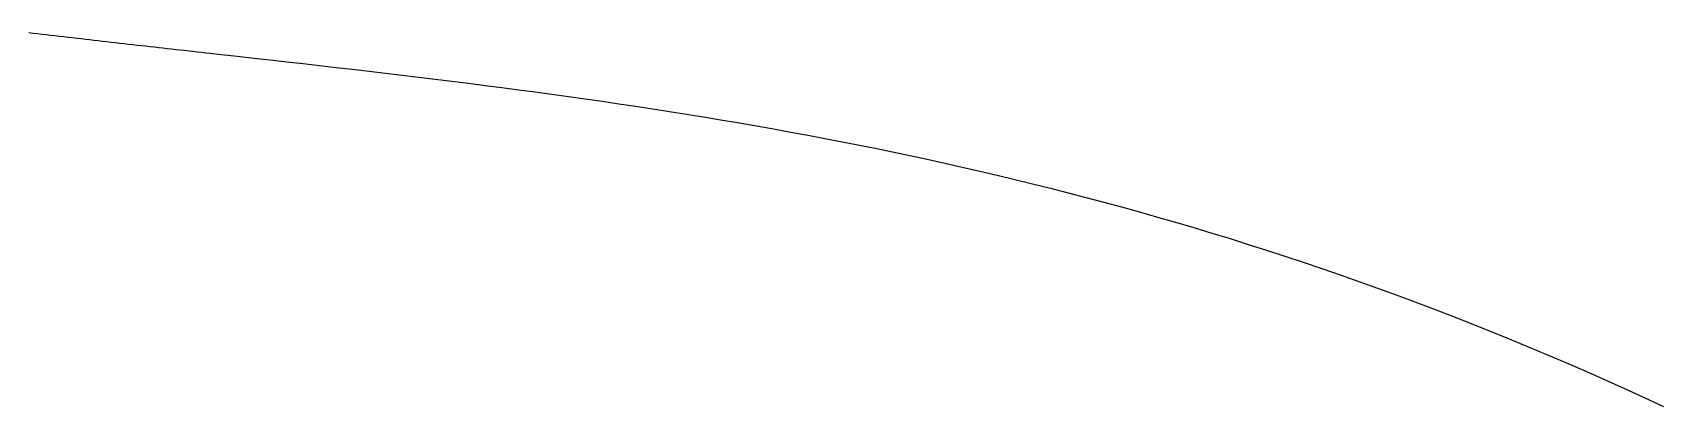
# Model space of a CAD drawing. Extents: x 0 to 154, y 0 to 134.
# Drawn here: x 76.85 to 115.22, y 5.51 to 14.34 of the extents above; entities that cross this region are included whole.
import ezdxf

# ---------------------------------------------------------------- set-up
doc = ezdxf.new("R2010")
doc.units = 0
doc.layers.add('CONTOUR', color=7, linetype='CONTINUOUS')
doc.layers.add('LAYER_1', color=7, linetype='CONTINUOUS')

# ---------------------------------------------------------------- blocks, each defined once
blk = doc.blocks.new('BLOCK_2')
at = {"layer": 'LAYER_1', "color": 7}
blk.add_polyline3d([(217.541, 40.6287, 0), (217.831, 40.5941, 0), (218.121, 40.5597, 0), (218.411, 40.5254, 0), (218.701, 40.4912, 0), (218.991, 40.4571, 0), (219.28, 40.4231, 0), (219.57, 40.3892, 0), (219.86, 40.3554, 0), (220.149, 40.3217, 0), (220.439, 40.2881, 0), (220.728, 40.2545, 0), (221.018, 40.2211, 0), (221.307, 40.1878, 0), (221.596, 40.1545, 0), (221.885, 40.1213, 0), (222.174, 40.0882, 0), (222.462, 40.0552, 0), (222.751, 40.0222, 0), (223.04, 39.9893, 0), (223.328, 39.9565, 0), (223.616, 39.9238, 0), (223.905, 39.8911, 0), (224.193, 39.8585, 0), (224.481, 39.8259, 0), (224.768, 39.7935, 0), (225.056, 39.761, 0), (225.344, 39.7286, 0), (225.631, 39.6963, 0), (225.918, 39.6641, 0), (226.205, 39.6318, 0), (226.492, 39.5997, 0), (226.779, 39.5675, 0), (227.066, 39.5354, 0), (227.352, 39.5034, 0), (227.639, 39.4714, 0), (227.925, 39.4394, 0), (228.211, 39.4075, 0), (228.497, 39.3756, 0), (228.782, 39.3437, 0), (229.068, 39.3119, 0), (229.353, 39.28, 0), (229.638, 39.2482, 0), (230.379, 39.1656, 0), (231.473, 39.0435, 0), (232.568, 38.9212, 0), (233.664, 38.7984, 0), (234.76, 38.6749, 0), (235.858, 38.5508, 0), (236.956, 38.4258, 0), (238.056, 38.2998, 0), (239.156, 38.1726, 0), (240.258, 38.0441, 0), (241.361, 37.9142, 0), (242.465, 37.7827, 0), (243.571, 37.6495, 0), (244.678, 37.5145, 0), (245.786, 37.3774, 0), (246.895, 37.2382, 0), (248.007, 37.0967, 0), (249.119, 36.9528, 0), (250.233, 36.8063, 0), (251.349, 36.6571, 0), (252.466, 36.505, 0), (253.585, 36.35, 0), (254.706, 36.1918, 0), (255.828, 36.0304, 0), (256.952, 35.8655, 0), (258.078, 35.6971, 0), (259.206, 35.525, 0), (260.336, 35.349, 0), (261.468, 35.1691, 0), (262.602, 34.985, 0), (263.738, 34.7967, 0), (264.876, 34.604, 0), (266.016, 34.4067, 0), (267.159, 34.2047, 0), (268.303, 33.9979, 0), (269.45, 33.7862, 0), (270.6, 33.5693, 0), (271.751, 33.3472, 0), (272.905, 33.1197, 0), (274.062, 32.8866, 0), (275.221, 32.6479, 0), (276.382, 32.4034, 0), (277.546, 32.1529, 0), (278.713, 31.8963, 0), (279.883, 31.6335, 0), (281.055, 31.3642, 0), (282.23, 31.0885, 0), (283.407, 30.8061, 0), (284.588, 30.5169, 0), (285.772, 30.2207, 0), (286.958, 29.9175, 0), (288.147, 29.607, 0), (289.34, 29.2891, 0), (290.535, 28.9638, 0), (291.734, 28.6307, 0), (292.936, 28.2899, 0), (294.141, 27.9412, 0), (295.349, 27.5843, 0), (296.56, 27.2193, 0), (297.775, 26.8459, 0), (298.993, 26.464, 0), (300.215, 26.0734, 0), (301.44, 25.6741, 0), (302.669, 25.2658, 0), (303.901, 24.8485, 0), (305.137, 24.422, 0), (306.376, 23.9861, 0), (307.619, 23.5407, 0), (308.866, 23.0857, 0), (310.117, 22.6209, 0), (311.371, 22.1462, 0), (312.629, 21.6615, 0), (313.891, 21.1665, 0), (315.158, 20.6612, 0), (316.428, 20.1454, 0), (317.702, 19.6191, 0), (318.98, 19.0819, 0), (320.262, 18.5338, 0), (321.549, 17.9747, 0), (322.839, 17.4045, 0), (324.134, 16.8228, 0), (325.434, 16.2298, 0), (326.737, 15.6251, 0)], dxfattribs=at)

msp = doc.modelspace()

# ---------------------------------------------------------------- block references
at = {"layer": 'CONTOUR', "xscale": 0.352877026833118, "yscale": 0.352877026833118, "zscale": 0.352877026833118}
msp.add_blockref('BLOCK_2', (0, 0), dxfattribs=at)

doc.saveas('drawing.dxf')
